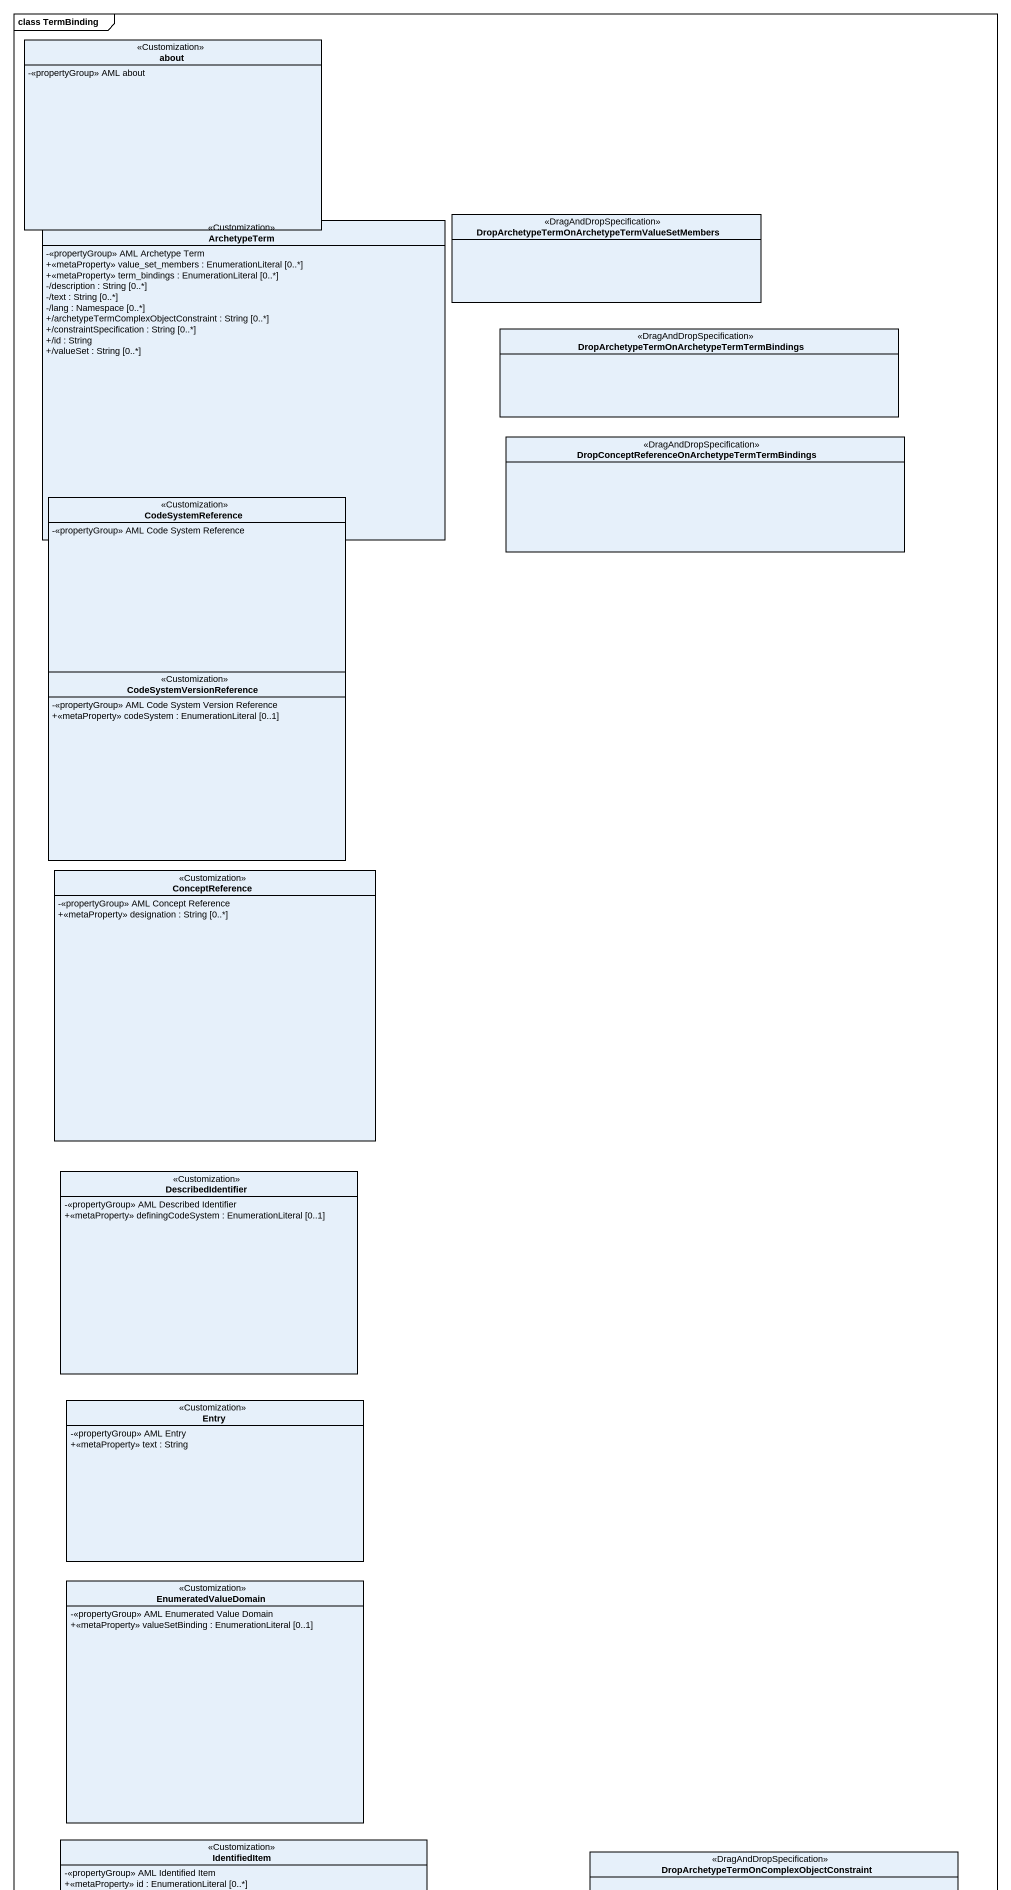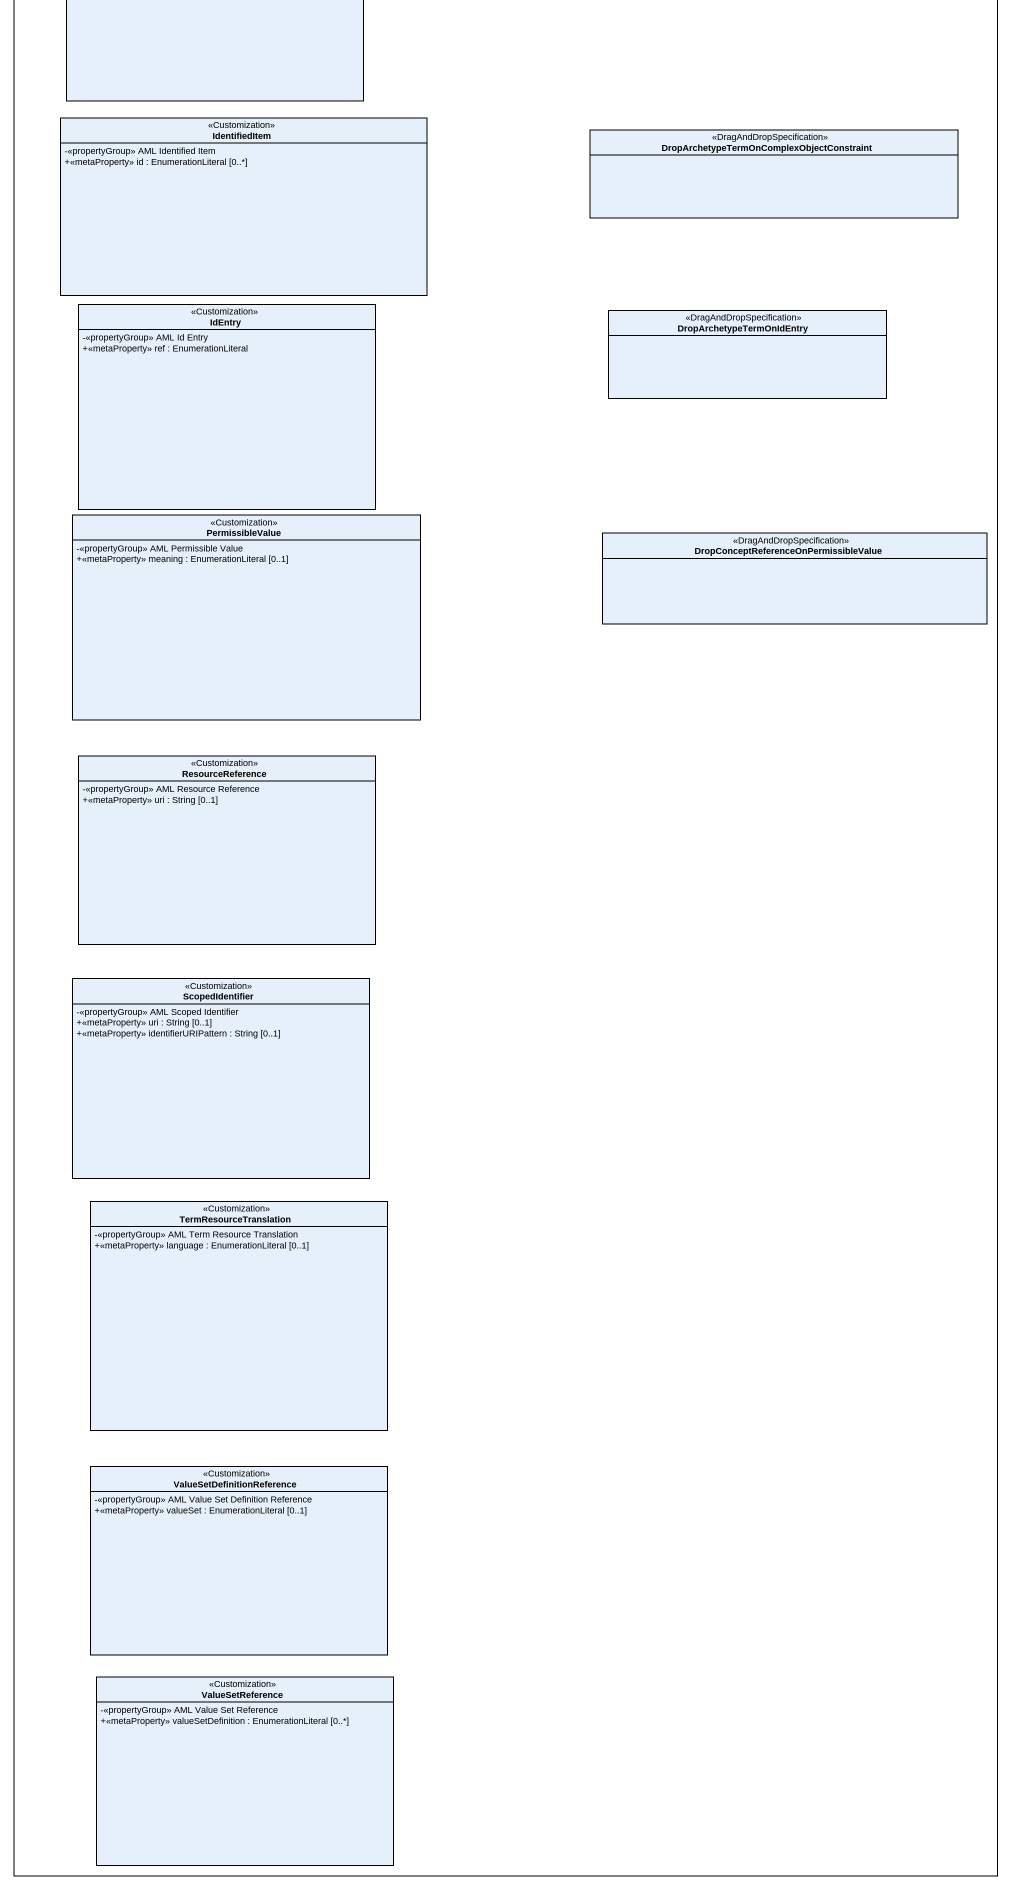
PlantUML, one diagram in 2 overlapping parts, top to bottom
@startuml
mainframe class TermBinding
hide circle
hide empty members
skinparam classAttributeIconSize 0
class about <<Customization>> {
  -<<propertyGroup>> AML about
}
class "DropArchetypeTermOnArchetypeTermValueSetMembers" as DropArchetypeTermOnArchetype <<DragAndDropSpecification>>
class ArchetypeTerm <<Customization>> {
  -<<propertyGroup>> AML Archetype Term
  +<<metaProperty>> value_set_members : EnumerationLiteral [0..*]
  +<<metaProperty>> term_bindings : EnumerationLiteral [0..*]
  -/description : String [0..*]
  -/text : String [0..*]
  -/lang : Namespace [0..*]
  +/archetypeTermComplexObjectConstraint : String [0..*]
  +/constraintSpecification : String [0..*]
  +/id : String
  +/valueSet : String [0..*]
}
class "DropArchetypeTermOnArchetypeTermTermBindings" as DropArchetypeTermOnArchetype_2 <<DragAndDropSpecification>>
class "DropConceptReferenceOnArchetypeTermTermBindings" as DropConceptReferenceOnArchet <<DragAndDropSpecification>>
class CodeSystemReference <<Customization>> {
  -<<propertyGroup>> AML Code System Reference
}
class CodeSystemVersionReference <<Customization>> {
  -<<propertyGroup>> AML Code System Version Reference
  +<<metaProperty>> codeSystem : EnumerationLiteral [0..1]
}
class ConceptReference <<Customization>> {
  -<<propertyGroup>> AML Concept Reference
  +<<metaProperty>> designation : String [0..*]
}
class DescribedIdentifier <<Customization>> {
  -<<propertyGroup>> AML Described Identifier
  +<<metaProperty>> definingCodeSystem : EnumerationLiteral [0..1]
}
class Entry <<Customization>> {
  -<<propertyGroup>> AML Entry
  +<<metaProperty>> text : String
}
class EnumeratedValueDomain <<Customization>> {
  -<<propertyGroup>> AML Enumerated Value Domain
  +<<metaProperty>> valueSetBinding : EnumerationLiteral [0..1]
}
class IdentifiedItem <<Customization>> {
  -<<propertyGroup>> AML Identified Item
  +<<metaProperty>> id : EnumerationLiteral [0..*]
}
class "DropArchetypeTermOnComplexObjectConstraint" as DropArchetypeTermOnComplexOb <<DragAndDropSpecification>>
class IdEntry <<Customization>> {
  -<<propertyGroup>> AML Id Entry
  +<<metaProperty>> ref : EnumerationLiteral
}
class DropArchetypeTermOnIdEntry <<DragAndDropSpecification>>
class PermissibleValue <<Customization>> {
  -<<propertyGroup>> AML Permissible Value
  +<<metaProperty>> meaning : EnumerationLiteral [0..1]
}
class "DropConceptReferenceOnPermissibleValue" as DropConceptReferenceOnPermis <<DragAndDropSpecification>>
class ResourceReference <<Customization>> {
  -<<propertyGroup>> AML Resource Reference
  +<<metaProperty>> uri : String [0..1]
}
class ScopedIdentifier <<Customization>> {
  -<<propertyGroup>> AML Scoped Identifier
  +<<metaProperty>> uri : String [0..1]
  +<<metaProperty>> identifierURIPattern : String [0..1]
}
class TermResourceTranslation <<Customization>> {
  -<<propertyGroup>> AML Term Resource Translation
  +<<metaProperty>> language : EnumerationLiteral [0..1]
}
class ValueSetDefinitionReference <<Customization>> {
  -<<propertyGroup>> AML Value Set Definition Reference
  +<<metaProperty>> valueSet : EnumerationLiteral [0..1]
}
class ValueSetReference <<Customization>> {
  -<<propertyGroup>> AML Value Set Reference
  +<<metaProperty>> valueSetDefinition : EnumerationLiteral [0..*]
}
@enduml
